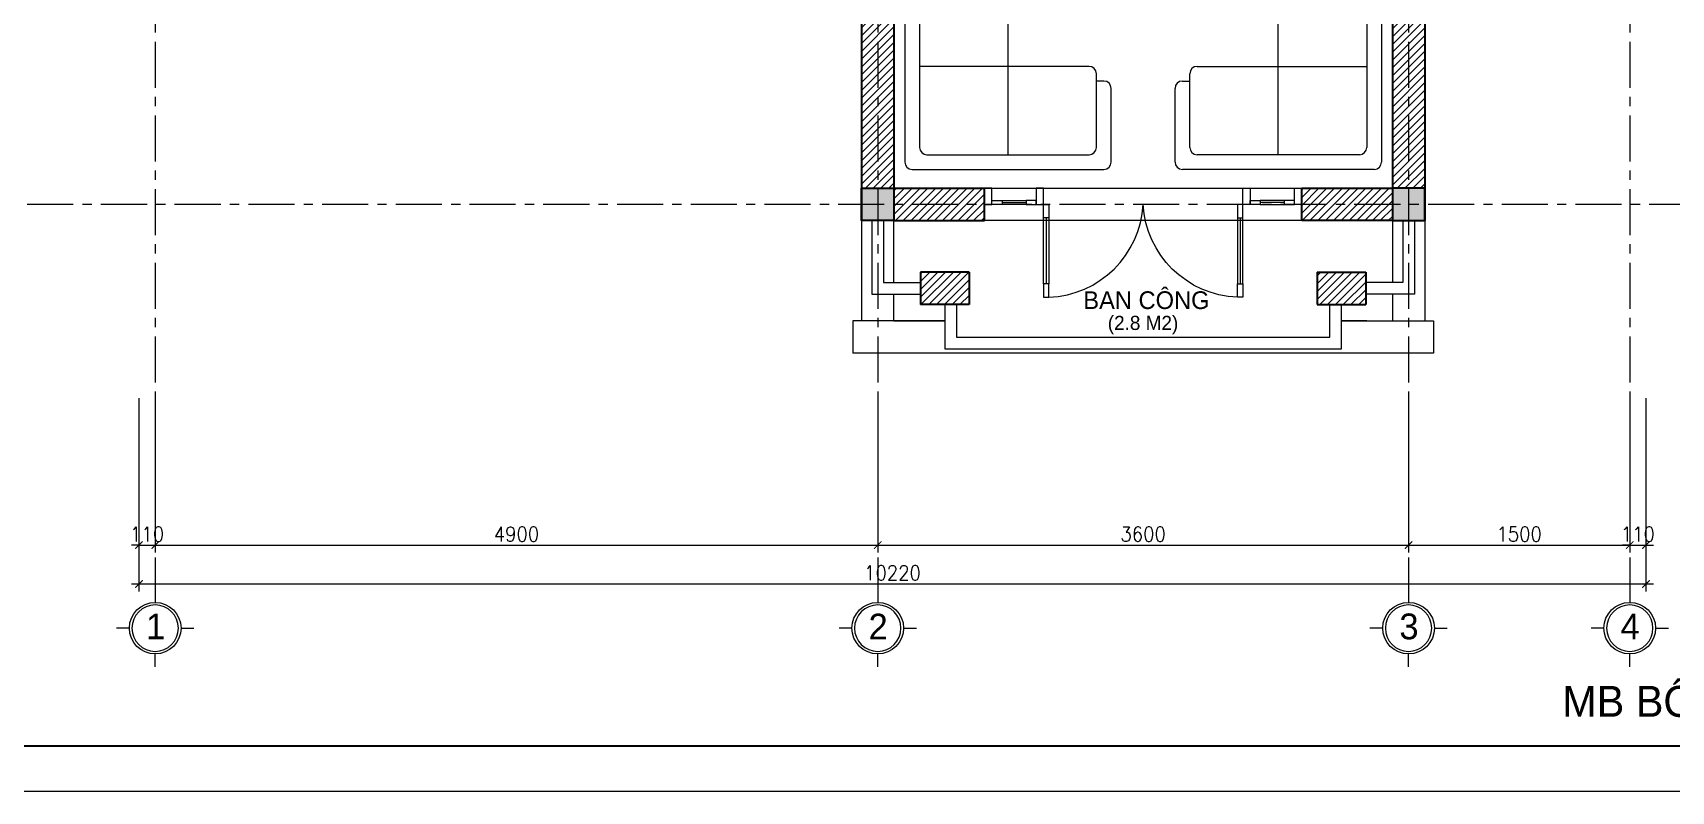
# Model space of a CAD drawing. Header units: millimetres. Extents: x -529782 to -142003, y -492574 to -273331.
# Drawn here: x -222022 to -210910, y -390810 to -385662 of the extents above; entities that cross this region are included whole.
import ezdxf
from ezdxf.enums import TextEntityAlignment as Align

# ---------------------------------------------------------------- set-up
doc = ezdxf.new("R2010")
doc.units = ezdxf.units.MM
doc.header["$LTSCALE"] = 500
doc.header["$MEASUREMENT"] = 0
doc.header["$PDMODE"] = 3
doc.linetypes.add('CENTER', pattern=[2, 1.25, -0.25, 0.25, -0.25])
doc.layers.get('0').update_dxf_attribs({"linetype": 'CONTINUOUS', "lineweight": 13})
doc.layers.get('Defpoints').update_dxf_attribs({"color": 255, "linetype": 'CONTINUOUS', "lineweight": 13})
for name, color, linetype, lineweight in [('1.cat 30', 30, 'CONTINUOUS', 35), ('1.cot', 2, 'CONTINUOUS', 35), ('2.thay 145', 145, 'CONTINUOUS', 18), ('3.manh 08', 8, 'CONTINUOUS', 9), ('4.dim 08', 8, 'CONTINUOUS', 13), ('7.tim 67', 67, 'CENTER', 9), ('8.vat lieu 08', 8, 'CONTINUOUS', 5), ('9.text \xad white', 7, 'CONTINUOUS', 15), ('CA.thay 145', 145, 'CONTINUOUS', 18), ('noithat', 15, 'CONTINUOUS', 9)]:
    doc.layers.add(name, color=color, linetype=linetype, lineweight=lineweight)
doc.layers.add('DKT', color=7, linetype='CONTINUOUS')
doc.styles.add('CA.JSC1', font='')
doc.styles.get("Standard").update_dxf_attribs({"font": 'txt.shx', "width": 0.9})
doc.styles.get('CA.JSC1').set_extended_font_data('.VnAvantH')
doc.dimstyles.new('CA 50', dxfattribs={"dimscale": 0, "dimtxt": 100, "dimasz": 50, "dimexe": 50, "dimexo": 0, "dimgap": 25, "dimtad": 1, "dimdec": 0, "dimzin": 0, "dimdsep": 46, "dimtxsty": 'Standard', "dimblk": 'ARCHTICK', "dimcen": 0.09, "dimdle": 50, "dimclrd": 256, "dimclre": 256, "dimclrt": 7, "dimadec": 0, "dimazin": 0, "dimtfac": 1, "dimtdec": 0, "dimtix": 1, "dimtmove": 2, "dimatfit": 3, "dimldrblk": 'DOT', "dimfxl": 1, "dimtolj": 1, "dimtzin": 0, "dimarcsym": 0})

# ---------------------------------------------------------------- blocks, each defined once
blk = doc.blocks.new('khung co loan')
at = {"layer": '1.cat 30'}
blk.add_lwpolyline([(1158.281703106128, -14553.47590842255), (1158.281703106128, -303.4759079545038), (20658.28170374641, -303.4759079545038), (20658.28170374641, -14553.47590842255)], close=True, dxfattribs=at)
at = {"layer": '3.manh 08'}
blk.add_lwpolyline([(0, -14850.00000048772), (21000.00000000023, -14850.00000048772), (21000.00000000023, -4.877219907939434e-07), (0, -4.877219907939434e-07)], close=True, dxfattribs=at)
blk = doc.blocks.new('hgjhkhk')
at = {"layer": 'noithat'}
for p, q in [((500.0000000019791, 0), (0, 0)), ((2633.059653360862, 0), (3133.059653362841, 0)), ((-49.99999999784632, -49.99999999307329), (-49.99999999784632, -2500.134547304304)), ((600.0000000010477, -99.99999998620478), (99.99999999906868, -99.99999998620478)), ((549.9999999998836, -99.99999998620478), (549.9999999998836, -49.99999999307329)), ((2533.059653361794, -99.99999998620478), (3033.059653363773, -99.99999998620478)), ((2583.059653362958, -99.99999998620478), (2583.059653362958, -49.99999999307329)), ((3183.059653360688, -49.99999999307329), (3183.059653360688, -2500.134547304304)), ((50.00000000122236, -149.9999999793363), (50.00000000122236, -2400.12916541216)), ((650.0000000022701, -3100.172220563283), (650.0000000022701, -149.9999999793363)), ((2483.059653360571, -3100.172220563283), (2483.059653360571, -149.9999999793363)), ((3083.059653361619, -149.9999999793363), (3083.059653361619, -2400.12916541216)), ((1027.847732713853, -2100.102255951264), (1027.847732713853, -400.1022559512639)), ((1027.847732713853, -400.1022559512639), (2027.847732713853, -400.1022559512639)), ((2027.847732713853, -400.1022559512639), (2027.847732713853, -2100.102255951264)), ((50.00000000122236, -700.0376732452423), (650.0000000022701, -700.0376732452423)), ((3083.059653361619, -700.0376732452423), (2483.059653360571, -700.0376732452423)), ((50.00000000122236, -1300.069964598282), (650.0000000022701, -1300.069964598282)), ((3083.059653361619, -1300.069964598282), (2483.059653360571, -1300.069964598282)), ((50.00538191047963, -1900.102255951264), (650.0376733606681, -1900.102255951264)), ((3083.054271452362, -1900.102255951264), (2483.021980002173, -1900.102255951264)), ((-49.9623266395065, -2100.113019735611), (-49.9623266395065, -3150.172220556356)), ((50.03767335956218, -2100.113019735611), (50.03767335956218, -3050.172220570152)), ((2027.847732713853, -2100.102255951264), (1027.847732713853, -2100.102255951264)), ((3083.021980003279, -2100.113019735611), (3083.021980003279, -3050.172220570152)), ((3183.021980002348, -2100.113019735611), (3183.021980002348, -3150.172220556356)), ((1200.037673360493, -2500.172220659326), (50.03767335956218, -2500.172220659326)), ((650.0376733606681, -3100.172220563283), (650.0376733606681, -2500.172220659326)), ((1250.037673358398, -3050.172220570152), (1250.037673358398, -2550.172220652457)), ((1883.021980004443, -3050.172220570152), (1883.021980004443, -2550.172220652457)), ((1933.021980002348, -2500.172220659326), (3083.021980003279, -2500.172220659326)), ((2483.021980002173, -3100.172220563283), (2483.021980002173, -2500.172220659326)), ((1300.037673359562, -2600.172220645531), (1250.037673358398, -2600.172220645531)), ((1350.037673360785, -3150.172220556356), (1350.037673360785, -2650.172220638662)), ((1783.021980002057, -3150.172220556356), (1783.021980002057, -2650.172220638662)), ((1833.021980003279, -2600.172220645531), (1883.021980004443, -2600.172220645531)), ((100.0376733574085, -3100.172220563283), (1200.037673360493, -3100.172220563283)), ((3033.021980005433, -3100.172220563283), (1933.021980002348, -3100.172220563283)), ((0.03767335833981633, -3200.172220549488), (1300.037673359562, -3200.172220549488)), ((3133.021980004502, -3200.172220549488), (1833.021980003279, -3200.172220549488))]:
    blk.add_line(p, q, dxfattribs=at)
for centre, radius, start, end in [((0, -49.99999999307329), 49.99999999195387, 90, 180), ((99.99999999906868, -149.9999999793363), 49.99999999193425, 90, 180), ((500.0000000019791, -49.99999999307329), 49.99999999194079, 0, 90), ((600.0000000010477, -149.9999999793363), 49.99999999193425, 0, 90), ((2533.059653361794, -149.9999999793363), 49.99999999193425, 90, 180), ((2633.059653360862, -49.99999999307329), 49.99999999194079, 90, 180), ((3033.059653363773, -149.9999999793363), 49.99999999193425, 0, 90), ((3133.059653362841, -49.99999999307329), 49.99999999195387, 0, 90), ((1200.037673360493, -2550.172220652457), 49.99999999194079, 0, 90), ((1933.021980002348, -2550.172220652457), 49.99999999194079, 90, 180), ((1300.037673359562, -2650.172220638662), 49.99999999193425, 0, 90), ((1833.021980003279, -2650.172220638662), 49.99999999193425, 90, 180), ((100.0376733574085, -3050.172220570152), 49.99999999193098, 180, 270), ((1200.037673360493, -3050.172220570152), 49.99999999192116, 270, 0), ((1933.021980002348, -3050.172220570152), 49.99999999192116, 180, 270), ((3033.021980005433, -3050.172220570152), 49.99999999193098, 270, 0), ((0.03767335833981633, -3150.172220556356), 49.99999999193098, 180, 270), ((1300.037673359562, -3150.172220556356), 49.99999999193425, 270, 0), ((1833.021980003279, -3150.172220556356), 49.99999999193425, 180, 270), ((3133.021980004502, -3150.172220556356), 49.99999999193098, 270, 0)]:
    blk.add_arc(centre, radius, start, end, dxfattribs=at)
blk = doc.blocks.new('A$C41BA5761')
at = {"layer": '2.thay 145'}
blk.add_lwpolyline([(839.9994073519047, 524.9998310285737, -3898660.642287513), (839.9994073521084, 525.0001542164828, 1.154242490888426e-06), (839.9994073524431, 524.9999926225864, 1.154242490888426e-06)], format="xyb", dxfattribs=at)
at = {"layer": '3.manh 08'}
for p, q in [((524.9994049160159, 1050.000159478077), (524.9994049160159, 875.0001713204256)), ((174.9994048396911, 525.0001523148676), (-0.000583361616008915, 525.0001523148676)), ((874.9994049923262, 525.0001523148676), (1049.999393193633, 525.0001523148676)), ((524.9994049160159, 0.0001831847475841641), (524.9994049160159, 175.000171342399))]:
    blk.add_line(p, q, dxfattribs=at)
blk.add_arc((524.9994049160159, 525.0001713313977), 349.9999999890093, 359.9999968883953, 359.9999381014106, dxfattribs=at)
blk = doc.blocks.new('_ArchTick')
at = {"color": 1, "linetype": 'ByBlock', "const_width": 0.150000081}
blk.add_lwpolyline([(-0.5000002699998731, -0.5000002699998731), (0.5000002699998731, 0.5000002699998731)], dxfattribs=at)
blk = doc.blocks.new('*D640')
at = {"layer": '7.tim 67', "linetype": 'Continuous', "lineweight": -2, "transparency": 16777216}
for p, q in [((5.817367696478944e-11, -8525.5), (5.810959732102405e-11, -9572.000000000058)), ((110.0000000000582, -8525.5), (110.0000000000581, -9572.000000000058)), ((5.811265893802192e-11, -9522.000000000058), (-49.99999999994188, -9522.000000000058)), ((5.811265893802192e-11, -9522.000000000058), (110.0000000000582, -9522.000000000058)), ((110.0000000000582, -9522.000000000058), (160.0000000000582, -9522.000000000058))]:
    blk.add_line(p, q, dxfattribs=at)
at = {"layer": 'Defpoints', "color": 0, "linetype": 'Continuous', "transparency": 16777216}
for p in [(5.817367696478944e-11, -8525.5), (110.0000000000582, -8525.5), (110.0000000000582, -9522.000000000058)]:
    blk.add_point(p, dxfattribs=at)
at = {"layer": '7.tim 67', "linetype": 'Continuous', "lineweight": -2, "transparency": 16777216, "xscale": 50, "yscale": 50, "zscale": 50}
blk.add_blockref('_ArchTick', (5.811265893802192e-11, -9522.000000000058), dxfattribs=at)
at = {"layer": '7.tim 67', "linetype": 'Continuous', "lineweight": -2, "transparency": 16777216, "xscale": 50, "yscale": 50, "zscale": 50, "rotation": 180}
blk.add_blockref('_ArchTick', (110.0000000000582, -9522.000000000058), dxfattribs=at)
at = {"layer": '7.tim 67', "color": 7, "linetype": 'Continuous', "transparency": 16777216, "insert": (55.00000000005814, -9447.000000000058), "char_height": 100, "attachment_point": 5}
blk.add_mtext('\\A1;110', dxfattribs=at)
blk = doc.blocks.new('_DOT')
at = {"color": 1, "linetype": 'ByBlock'}
blk.add_line((-0.5, 0), (-1, 0), dxfattribs=at)
at = {"color": 1, "linetype": 'ByBlock', "const_width": 0.5}
blk.add_lwpolyline([(-0.25, 0, 1), (0.25, 0, 1)], format="xyb", close=True, dxfattribs=at)
blk = doc.blocks.new('*D641')
at = {"layer": '7.tim 67', "linetype": 'Continuous', "lineweight": -2, "transparency": 16777216}
for p, q in [((110.0000000000582, -8525.5), (110.0000000000581, -9572.000000000058)), ((5010.000000000058, -8525.5), (5010.000000000058, -9572.000000000058)), ((60.00000000005815, -9522.000000000058), (5060.000000000058, -9522.000000000058))]:
    blk.add_line(p, q, dxfattribs=at)
at = {"layer": 'Defpoints', "color": 0, "linetype": 'Continuous', "transparency": 16777216}
for p in [(110.0000000000582, -8525.5), (5010.000000000058, -8525.5), (5010.000000000058, -9522.000000000058)]:
    blk.add_point(p, dxfattribs=at)
at = {"layer": '7.tim 67', "linetype": 'Continuous', "lineweight": -2, "transparency": 16777216, "xscale": 50, "yscale": 50, "zscale": 50, "rotation": 180}
blk.add_blockref('_ArchTick', (110.0000000000582, -9522.000000000058), dxfattribs=at)
at = {"layer": '7.tim 67', "linetype": 'Continuous', "lineweight": -2, "transparency": 16777216, "xscale": 50, "yscale": 50, "zscale": 50}
blk.add_blockref('_ArchTick', (5010.000000000058, -9522.000000000058), dxfattribs=at)
at = {"layer": '7.tim 67', "color": 7, "linetype": 'Continuous', "transparency": 16777216, "insert": (2560.000000000058, -9447.000000000058), "char_height": 100, "attachment_point": 5}
blk.add_mtext('\\A1;4900', dxfattribs=at)
blk = doc.blocks.new('*D642')
at = {"layer": '7.tim 67', "linetype": 'Continuous', "lineweight": -2, "transparency": 16777216}
for p, q in [((5010.000000000058, -8525.5), (5010.000000000058, -9572.000000000058)), ((8609.999999999302, -8525.5), (8609.999999999302, -9572.000000000058)), ((4960.000000000058, -9522.000000000058), (8659.999999999302, -9522.000000000058))]:
    blk.add_line(p, q, dxfattribs=at)
at = {"layer": 'Defpoints', "color": 0, "linetype": 'Continuous', "transparency": 16777216}
for p in [(5010.000000000058, -8525.5), (8609.999999999302, -8525.5), (8609.999999999302, -9522.000000000058)]:
    blk.add_point(p, dxfattribs=at)
at = {"layer": '7.tim 67', "linetype": 'Continuous', "lineweight": -2, "transparency": 16777216, "xscale": 50, "yscale": 50, "zscale": 50, "rotation": 180}
blk.add_blockref('_ArchTick', (5010.000000000058, -9522.000000000058), dxfattribs=at)
at = {"layer": '7.tim 67', "linetype": 'Continuous', "lineweight": -2, "transparency": 16777216, "xscale": 50, "yscale": 50, "zscale": 50}
blk.add_blockref('_ArchTick', (8609.999999999302, -9522.000000000058), dxfattribs=at)
at = {"layer": '7.tim 67', "color": 7, "linetype": 'Continuous', "transparency": 16777216, "insert": (6809.99999999968, -9447.000000000058), "char_height": 100, "attachment_point": 5}
blk.add_mtext('\\A1;3600', dxfattribs=at)
blk = doc.blocks.new('*D643')
at = {"layer": '7.tim 67', "linetype": 'Continuous', "lineweight": -2, "transparency": 16777216}
for p, q in [((8609.999999999302, -8525.5), (8609.999999999302, -9572.000000000058)), ((10110.00000000006, -8525.5), (10110.00000000006, -9572.000000000058)), ((8559.999999999302, -9522.000000000058), (10160.00000000006, -9522.000000000058))]:
    blk.add_line(p, q, dxfattribs=at)
at = {"layer": 'Defpoints', "color": 0, "linetype": 'Continuous', "transparency": 16777216}
for p in [(8609.999999999302, -8525.5), (10110.00000000006, -8525.5), (10110.00000000006, -9522.000000000058)]:
    blk.add_point(p, dxfattribs=at)
at = {"layer": '7.tim 67', "linetype": 'Continuous', "lineweight": -2, "transparency": 16777216, "xscale": 50, "yscale": 50, "zscale": 50, "rotation": 180}
blk.add_blockref('_ArchTick', (8609.999999999302, -9522.000000000058), dxfattribs=at)
at = {"layer": '7.tim 67', "linetype": 'Continuous', "lineweight": -2, "transparency": 16777216, "xscale": 50, "yscale": 50, "zscale": 50}
blk.add_blockref('_ArchTick', (10110.00000000006, -9522.000000000058), dxfattribs=at)
at = {"layer": '7.tim 67', "color": 7, "linetype": 'Continuous', "transparency": 16777216, "insert": (9359.99999999968, -9447.000000000058), "char_height": 100, "attachment_point": 5}
blk.add_mtext('\\A1;1500', dxfattribs=at)
blk = doc.blocks.new('*D644')
at = {"layer": '7.tim 67', "linetype": 'Continuous', "lineweight": -2, "transparency": 16777216}
for p, q in [((10110.00000000006, -8525.5), (10110.00000000006, -9572.000000000058)), ((10220.00000000146, -8525.5), (10220.00000000146, -9572.000000000058)), ((10110.00000000006, -9522.000000000058), (10060.00000000006, -9522.000000000058)), ((10110.00000000006, -9522.000000000058), (10220.00000000146, -9522.000000000058)), ((10220.00000000146, -9522.000000000058), (10270.00000000146, -9522.000000000058))]:
    blk.add_line(p, q, dxfattribs=at)
at = {"layer": 'Defpoints', "color": 0, "linetype": 'Continuous', "transparency": 16777216}
for p in [(10110.00000000006, -8525.5), (10220.00000000146, -8525.5), (10220.00000000146, -9522.000000000058)]:
    blk.add_point(p, dxfattribs=at)
at = {"layer": '7.tim 67', "linetype": 'Continuous', "lineweight": -2, "transparency": 16777216, "xscale": 50, "yscale": 50, "zscale": 50}
blk.add_blockref('_ArchTick', (10110.00000000006, -9522.000000000058), dxfattribs=at)
at = {"layer": '7.tim 67', "linetype": 'Continuous', "lineweight": -2, "transparency": 16777216, "xscale": 50, "yscale": 50, "zscale": 50, "rotation": 180}
blk.add_blockref('_ArchTick', (10220.00000000146, -9522.000000000058), dxfattribs=at)
at = {"layer": '7.tim 67', "color": 7, "linetype": 'Continuous', "transparency": 16777216, "insert": (10165.00000000076, -9447.000000000058), "char_height": 100, "attachment_point": 5}
blk.add_mtext('\\A1;110', dxfattribs=at)
blk = doc.blocks.new('*D645')
at = {"layer": '7.tim 67', "linetype": 'Continuous', "lineweight": -2, "transparency": 16777216}
for p, q in [((5.817367696478944e-11, -8525.5), (5.809343198327531e-11, -9836.000000000058)), ((10220.00000000146, -8525.5), (10220.00000000146, -9836.000000000058)), ((-49.99999999994191, -9786.000000000058), (10270.00000000146, -9786.000000000058))]:
    blk.add_line(p, q, dxfattribs=at)
at = {"layer": 'Defpoints', "color": 0, "linetype": 'Continuous', "transparency": 16777216}
for p in [(5.817367696478944e-11, -8525.5), (10220.00000000146, -8525.5), (10220.00000000146, -9786.000000000058)]:
    blk.add_point(p, dxfattribs=at)
at = {"layer": '7.tim 67', "linetype": 'Continuous', "lineweight": -2, "transparency": 16777216, "xscale": 50, "yscale": 50, "zscale": 50, "rotation": 180}
blk.add_blockref('_ArchTick', (5.809649360027318e-11, -9786.000000000058), dxfattribs=at)
at = {"layer": '7.tim 67', "linetype": 'Continuous', "lineweight": -2, "transparency": 16777216, "xscale": 50, "yscale": 50, "zscale": 50}
blk.add_blockref('_ArchTick', (10220.00000000146, -9786.000000000058), dxfattribs=at)
at = {"layer": '7.tim 67', "color": 7, "linetype": 'Continuous', "transparency": 16777216, "insert": (5110.000000000757, -9711.000000000058), "char_height": 100, "attachment_point": 5}
blk.add_mtext('\\A1;10220', dxfattribs=at)
blk = doc.blocks.new('A$C2BDB356E')
at = {"layer": 'noithat', "color": 135, "linetype": 'Continuous'}
for p, q in [((0.0007344302721321583, 599.9999563574092), (0.0007344302721321583, 699.9999563574092)), ((0.0007344302721321583, 699.9999563574092), (40.00073443027213, 699.9999563574092)), ((40.00073443027213, 699.9999563574092), (40.00073443027213, 599.9999563574092)), ((40.00073443027213, 599.9999563574092), (0.0007344302721321583, 599.9999563574092)), ((0.0007344302721321583, 99.99995635740925), (0.0007344302721321583, -4.364259075373411e-05)), ((40.00073443027213, 99.99995635740925), (0.0007344302721321583, 99.99995635740925)), ((40.00073443027213, -4.364259075373411e-05), (40.00073443027213, 99.99995635740925)), ((0.0007344302721321583, -4.364259075373411e-05), (40.00073443027213, -4.364259075373411e-05))]:
    blk.add_line(p, q, dxfattribs=at)
at = {"layer": 'noithat', "color": 8, "linetype": 'Continuous'}
for p, q in [((0.0007344302721321583, 99.99995635740925), (0.0007344302721321583, 599.9999563574092)), ((20.00073443027213, 599.9999563574092), (20.00073443027213, 99.99995635740925)), ((40.00073443027213, 599.9999563574092), (40.00073443027213, 99.99995635740925))]:
    blk.add_line(p, q, dxfattribs=at)
at = {"layer": 'noithat', "color": 1, "linetype": 'Continuous'}
blk.add_arc((10.18820847296689, 740.3098040898665), 740.9098847954065, 272.306074052381, 356.8812333185894, dxfattribs=at)
blk = doc.blocks.new('A$C1A9D127A')
at = {"layer": 'noithat', "color": 135, "linetype": 'Continuous'}
for p, q in [((49.99985728343017, 109.9998206971213), (-0.0001427165698260069, 109.9998206971213)), ((-0.0001427165698260069, 109.9998206971213), (-0.0001427165698260069, -0.000179302878677845)), ((49.99985728343017, -0.000179302878677845), (49.99985728343017, 109.9998206971213)), ((-0.0001427165698260069, -0.000179302878677845), (49.99985728343017, -0.000179302878677845))]:
    blk.add_line(p, q, dxfattribs=at)
blk = doc.blocks.new('sdfdggh')
at = {"layer": '7.tim 67', "ltscale": 0.5}
for p, q in [((110.0000000000582, 2894.499999999942), (110.0000000000582, -9823.000000000058)), ((5010.000000000058, 2894.499999999942), (5010.000000000058, -9823.000000000058)), ((8609.999999999302, 2894.499999999942), (8609.999999999302, -9823.000000000058)), ((10110.00000000006, 2894.499999999942), (10110.00000000006, -9823.000000000058)), ((12554.49999999994, -7209.999999999942), (-2632.000000000058, -7209.999999999942))]:
    blk.add_line(p, q, dxfattribs=at)
at = {"layer": '2.thay 145', "xscale": 0.5, "yscale": 0.5, "zscale": 0.5}
for p in [(-152.4997024579789, -10348.00007973908), (4747.500297542021, -10348.00007973908), (8347.500297541264, -10348.00007973908), (9847.500297542021, -10348.00007973908)]:
    blk.add_blockref('A$C41BA5761', p, dxfattribs=at)
at = {"layer": '9.text \xad white', "style": 'CA.JSC1'}
for s, p in [('1', (112.7503165227245, -10073.75005785911)), ('2', (5012.750316522724, -10073.75005785911)), ('3', (8612.750316521968, -10073.75005785911)), ('4', (10112.75031652272, -10073.75005785911))]:
    blk.add_text(s, height=174.9999882000658, dxfattribs=at).set_placement(p, align=Align.MIDDLE)
at = {"layer": '7.tim 67', "color": 9, "linetype": 'Continuous'}
for base, p1, p2, picture, middle in [((110.0000000000582, -9522.000000000058), (5.817367696478944e-11, -8525.5), (110.0000000000582, -8525.5), '*D640', (55.00000000005814, -9447.000000000058)), ((10220.00000000146, -9786.000000000058), (5.817367696478944e-11, -8525.5), (10220.00000000146, -8525.5), '*D645', (5110.000000000757, -9711.000000000058)), ((5010.000000000058, -9522.000000000058), (110.0000000000582, -8525.5), (5010.000000000058, -8525.5), '*D641', (2560.000000000058, -9447.000000000058)), ((8609.999999999302, -9522.000000000058), (5010.000000000058, -8525.5), (8609.999999999302, -8525.5), '*D642', (6809.99999999968, -9447.000000000058)), ((10110.00000000006, -9522.000000000058), (8609.999999999302, -8525.5), (10110.00000000006, -8525.5), '*D643', (9359.99999999968, -9447.000000000058)), ((10220.00000000146, -9522.000000000058), (10110.00000000006, -8525.5), (10220.00000000146, -8525.5), '*D644', (10165.00000000076, -9447.000000000058))]:
    dim = blk.add_linear_dim(base=base, p1=p1, p2=p2, dimstyle='CA 50', override={"dimscale": 1}, dxfattribs=at)
    dim.commit()
    dim.dimension.update_dxf_attribs({"geometry": picture, "text_midpoint": middle})

msp = doc.modelspace()

# ---------------------------------------------------------------- hatches: boundary and pattern name
at = {"layer": '1.cot'}
for points in [[(-216401.4537180976, -386717.4999999998), (-216181.4537180976, -386717.4999999998), (-216181.4537180976, -386937.4999999998), (-216401.4537180976, -386937.4999999998)], [(-212581.4537180976, -386717.4999999998), (-212801.4537180976, -386717.4999999998), (-212801.4537180976, -386937.4999999998), (-212581.4537180976, -386937.4999999998)]]:
    msp.add_hatch(color=256, dxfattribs=at).paths.add_polyline_path(points)
at = {"layer": '8.vat lieu 08'}
h = msp.add_hatch(dxfattribs=at)
h.set_pattern_fill('ANSI31', color=256, scale=300, style=0)
h.set_pattern_definition([(45, (0, 0), (-26.51650429449553, 26.51650429449553), [])])
h.paths.add_polyline_path([(-216181.4537180977, -384037.4999999998), (-216401.4537180976, -384037.4999999998), (-216401.4537180976, -386717.4999999998), (-216181.4537180977, -386717.4999999998)])
h.paths.add_polyline_path([(-215566.4537180976, -386717.4999999997), (-216181.4537180976, -386717.4999999998), (-216181.4537180976, -386937.4999999997), (-215566.4537180976, -386937.4999999998)])
h.paths.add_polyline_path([(-215671.4537180976, -387287.4999999998), (-216001.4537180976, -387287.4999999997), (-216001.4537180976, -387507.4999999998), (-215671.4537180976, -387507.4999999998)])
h.paths.add_polyline_path([(-212801.4537180976, -386717.4999999998), (-213416.4537180977, -386717.4999999998), (-213416.4537180977, -386937.4999999998), (-212801.4537180976, -386937.4999999998)])
h.paths.add_polyline_path([(-212981.4537180977, -387287.4999999998), (-213311.4537180976, -387287.4999999998), (-213311.4537180976, -387507.4999999998), (-212981.4537180976, -387507.4999999998)])
h.paths.add_polyline_path([(-212581.4537180976, -384037.4999999998), (-212801.4537180977, -384037.4999999998), (-212801.4537180976, -386717.4999999998), (-212581.4537180976, -386717.4999999998)])

# ---------------------------------------------------------------- linework, layer by layer
at = {"layer": '1.cat 30'}
for p, q in [((-216181.4537180976, -380797.4999999998), (-216181.4537180977, -386717.4999999997)), ((-216401.4537180976, -383817.4999999998), (-216401.4537180976, -386937.4999999998)), ((-212801.4537180977, -383817.4999999997), (-212801.4537180976, -386937.4999999998)), ((-212581.4537180976, -383817.4999999997), (-212581.4537180976, -386937.4999999998)), ((-216181.4537180976, -386717.4999999998), (-215566.4537180976, -386717.4999999998)), ((-215566.4537180976, -386937.4999999998), (-215566.4537180976, -386717.4999999998)), ((-213416.4537180977, -386717.4999999998), (-212801.4537180976, -386717.4999999998)), ((-213416.4537180977, -386937.4999999998), (-213416.4537180977, -386717.4999999998)), ((-216181.4537180976, -386937.4999999997), (-215566.4537180976, -386937.4999999998)), ((-212801.4537180976, -386937.4999999998), (-213416.4537180977, -386937.4999999998)), ((-216001.4537180976, -387287.4999999998), (-216001.4537180976, -387507.4999999998)), ((-215671.4537180976, -387287.4999999998), (-216001.4537180976, -387287.4999999998)), ((-216001.4537180976, -387287.4999999997), (-216001.4537180976, -387507.4999999997)), ((-215671.4537180977, -387287.4999999998), (-215671.4537180977, -387507.4999999998)), ((-215671.4537180976, -387287.4999999998), (-215671.4537180976, -387507.4999999998)), ((-213311.4537180976, -387287.4999999998), (-212981.4537180977, -387287.4999999998)), ((-213311.4537180976, -387287.4999999998), (-213311.4537180976, -387507.4999999998)), ((-212981.4537180977, -387287.4999999998), (-212981.4537180976, -387507.4999999998)), ((-215671.4537180976, -387507.4999999998), (-216001.4537180976, -387507.4999999998)), ((-213311.4537180976, -387507.4999999998), (-212981.4537180977, -387507.4999999998))]:
    msp.add_line(p, q, dxfattribs=at)
at = {"layer": '1.cot'}
for points in [[(-216181.4537180976, -386937.4999999998), (-216401.4537180976, -386937.4999999998), (-216401.4537180976, -386717.4999999998), (-216181.4537180976, -386717.4999999998)], [(-212801.4537180976, -386937.4999999998), (-212581.4537180976, -386937.4999999998), (-212581.4537180976, -386717.4999999998), (-212801.4537180976, -386717.4999999998)]]:
    msp.add_lwpolyline(points, close=True, dxfattribs=at)
at = {"layer": '2.thay 145'}
for p, q in [((-216461.4537180976, -387617.4999999998), (-216461.4537180976, -387837.4999999998)), ((-215836.4537180976, -387617.4999999998), (-216461.4537180976, -387617.4999999998)), ((-212973.9537180976, -387617.4999999998), (-213146.4537180976, -387617.4999999998))]:
    msp.add_line(p, q, dxfattribs=at)
at = {"layer": '8.vat lieu 08', "color": 250}
msp.add_lwpolyline([(-213416.4537180977, -386937.4999999998), (-215566.4537180976, -386937.4999999998), (-215566.4537180976, -386717.4999999998), (-213416.4537180977, -386717.4999999998)], close=True, dxfattribs=at)
at = {"layer": 'CA.thay 145'}
for p, q in [((-216401.4537180976, -386937.4999999998), (-216401.4537180976, -387617.4999999998)), ((-216181.4537180977, -387357.4999999998), (-216181.4537180977, -386937.4999999997)), ((-212801.4537180976, -386937.4999999998), (-212801.4537180976, -387357.4999999998)), ((-212581.4537180977, -386937.4999999998), (-212581.4537180977, -387617.4999999998)), ((-216181.4537180977, -387617.4999999998), (-216181.4537180977, -387437.4999999998)), ((-212801.4537180976, -387437.4999999998), (-212801.4537180976, -387617.4999999998)), ((-216181.4537180977, -387617.4999999998), (-215836.4537180976, -387617.4999999998)), ((-213146.4537180976, -387617.4999999998), (-212521.4537180977, -387617.4999999999)), ((-212521.4537180977, -387617.4999999999), (-212521.4537180977, -387837.4999999997)), ((-215756.4537180976, -387727.4999999997), (-213226.4537180976, -387727.4999999998)), ((-212521.4537180977, -387837.4999999997), (-216461.4537180976, -387837.4999999998))]:
    msp.add_line(p, q, dxfattribs=at)
at = {"layer": 'DKT'}
for points in [[(-216331.4537180976, -386937.4999999998), (-216331.4537180976, -387437.4999999998), (-216001.4537180976, -387437.4999999998)], [(-216251.4537180976, -386937.4999999998), (-216251.4537180976, -387357.4999999998), (-216001.4537180976, -387357.4999999998)], [(-212651.4537180976, -386937.4999999998), (-212651.4537180976, -387437.4999999998), (-212981.4537180976, -387437.4999999998)], [(-212731.4537180976, -386937.4999999998), (-212731.4537180976, -387357.4999999998), (-212981.4537180976, -387357.4999999998)], [(-215836.4537180976, -387507.4999999998), (-215836.4537180976, -387807.4999999998), (-213146.4537180976, -387807.4999999998), (-213146.4537180976, -387507.4999999998)], [(-215756.4537180976, -387507.4999999998), (-215756.4537180976, -387727.4999999998), (-213226.4537180976, -387727.4999999998), (-213226.4537180976, -387507.4999999998)]]:
    msp.add_lwpolyline(points, dxfattribs=at)
at = {"layer": 'noithat', "color": 135, "linetype": 'Continuous'}
for p, q in [((-215516.7754771335, -386799.766666666), (-215447.4421437992, -386799.766666666)), ((-215516.7754771335, -386827.4999999998), (-215516.7754771335, -386799.766666666)), ((-215447.4421437992, -386827.4999999998), (-215516.7754771335, -386827.4999999998)), ((-215447.4421437992, -386799.766666666), (-215447.4421437992, -386827.4999999998)), ((-215285.787051432, -386799.7666666661), (-215285.787051432, -386827.4999999998)), ((-215216.4537180977, -386799.7666666661), (-215285.787051432, -386799.7666666661)), ((-215285.787051432, -386827.4999999998), (-215216.4537180977, -386827.4999999998)), ((-215216.4537180977, -386827.4999999998), (-215216.4537180977, -386799.7666666661)), ((-213766.4537180976, -386799.7666666661), (-213697.1203847632, -386799.7666666661)), ((-213766.4537180976, -386827.4999999998), (-213766.4537180976, -386799.7666666661)), ((-213697.1203847632, -386827.4999999998), (-213766.4537180976, -386827.4999999998)), ((-213697.1203847632, -386799.7666666661), (-213697.1203847632, -386827.4999999998)), ((-213466.1319590617, -386799.766666666), (-213535.4652923961, -386799.766666666)), ((-213535.4652923961, -386799.766666666), (-213535.4652923961, -386827.4999999998)), ((-213535.4652923961, -386827.4999999998), (-213466.1319590617, -386827.4999999998)), ((-213466.1319590617, -386827.4999999998), (-213466.1319590617, -386799.766666666))]:
    msp.add_line(p, q, dxfattribs=at)
at = {"layer": 'noithat', "color": 8, "linetype": 'Continuous'}
for p, q in [((-215447.4421437992, -386799.766666666), (-215285.787051432, -386799.7666666661)), ((-215447.4421437992, -386813.6333333329), (-215285.787051432, -386813.633333333)), ((-215285.787051432, -386827.4999999998), (-215447.4421437992, -386827.4999999998)), ((-213535.4652923961, -386799.766666666), (-213697.1203847632, -386799.7666666661)), ((-213535.4652923961, -386813.6333333329), (-213697.1203847632, -386813.633333333)), ((-213697.1203847632, -386827.4999999998), (-213535.4652923961, -386827.4999999998))]:
    msp.add_line(p, q, dxfattribs=at)

# ---------------------------------------------------------------- block references
at = {"layer": '2.thay 145', "xscale": 1.034937242569868, "yscale": 1.034937242628075, "zscale": 1.034937242583367}
msp.add_blockref('khung co loan', (-226631.9548920451, -375441.258471216), dxfattribs=at)
at = {"layer": '4.dim 08', "color": 251}
for name, p in [('sdfdggh', (-221301.4537180977, -379617.4999999998)), ('hgjhkhk', (-216057.9835447791, -383390.142893214))]:
    msp.add_blockref(name, p, dxfattribs=at)
at = {"layer": 'noithat'}
for p in [(-215566.7753344169, -386827.4998206969), (-215216.4535753811, -386827.4998206969)]:
    msp.add_blockref('A$C1A9D127A', p, dxfattribs=at)
at = {"layer": 'noithat', "xscale": -1}
for p in [(-213766.4538608142, -386827.4998206969), (-213416.1321017782, -386827.4998206969)]:
    msp.add_blockref('A$C1A9D127A', p, dxfattribs=at)
at = {"layer": 'noithat', "yscale": 0.8999999999068677, "zscale": 0.8999999999721081}
for p, xscale in [((-215166.4543790849, -387457.4999606981), 0.9000000000087311), ((-213816.4530571103, -387457.4999606981), -0.9000000000232831)]:
    msp.add_blockref('A$C2BDB356E', p, dxfattribs=dict(at, xscale=xscale))

# ---------------------------------------------------------------- texts
at = {"layer": '9.text \xad white', "style": 'CA.JSC1'}
for s, height, p in [('ban c«ng', 120, (-214897.306657914, -387537.2324991502)), ('(2.8 M2)', 96, (-214731.3868321103, -387679.5215660266)), ('mb bè trÝ néi thÊt tÇng 3', 210.0000000068896, (-211649.5914770048, -390304.8889181392))]:
    msp.add_text(s, height=height, dxfattribs=at).set_placement(p)

doc.saveas('drawing.dxf')
